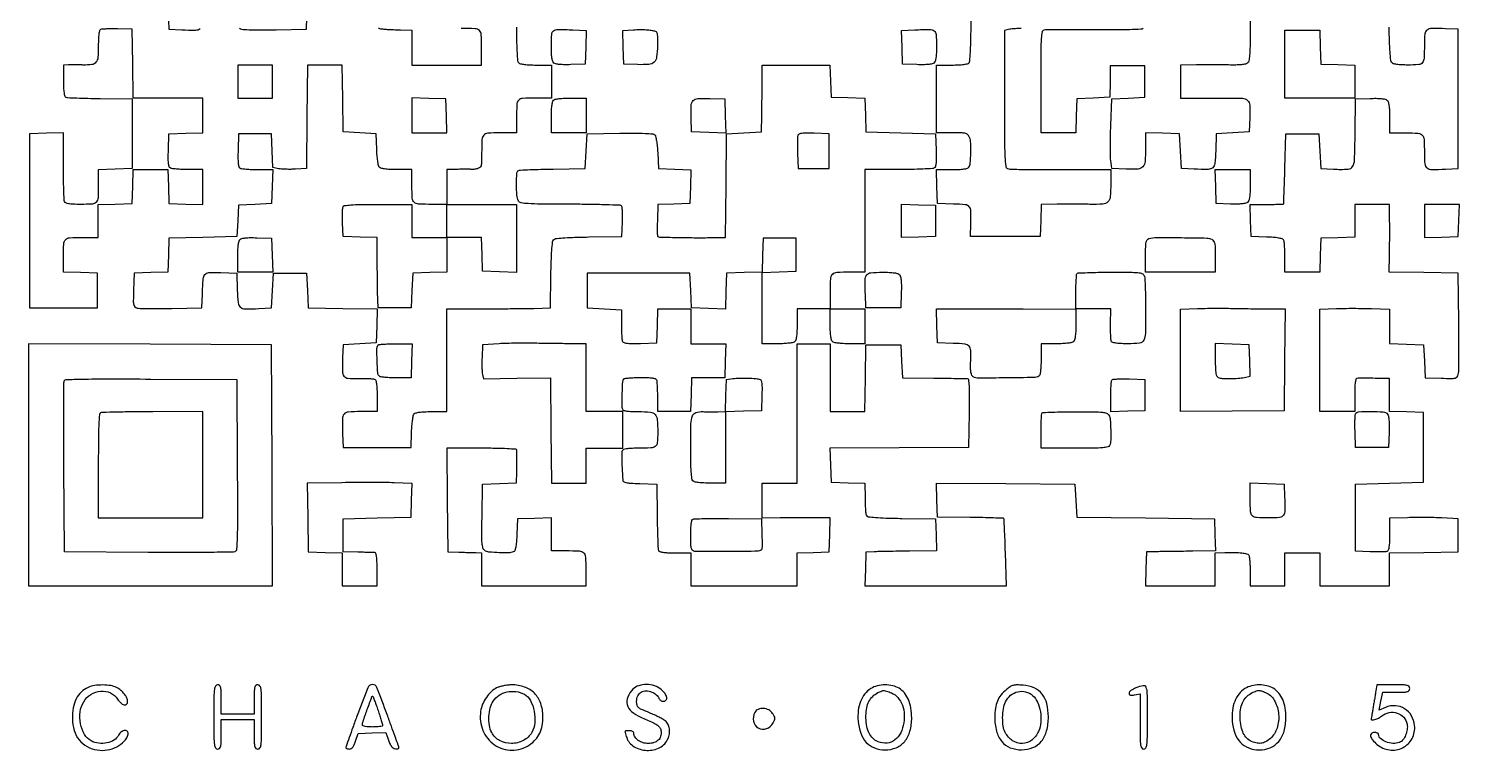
# Model space of a CAD drawing. Extents: x 156 to 936, y 100 to 969.
# Drawn here: x 156 to 936, y 100 to 494 of the extents above; entities that cross this region are included whole.
import ezdxf

# ---------------------------------------------------------------- set-up
doc = ezdxf.new("R2010")
doc.units = 0

msp = doc.modelspace()

# ---------------------------------------------------------------- linework, layer by layer
for points in [[(270.99182, 494.181054, 0.128532), (272.25, 493.528795, 0.049496), (273.795197, 493.336677, 0.002715), (278.685938, 493.241999, 0.004192), (284.515654, 493.209691, 0.00305), (291, 493.267669), (307.5, 493.515853), (308, 512.507926)], [(232, 503), (232.5, 493.5), (239.479083, 493.199088, 0.011811), (247.01089, 493.052442, 0.162596), (249.562553, 493.916553, 0.211695)], [(697.123086, 493.938254, 0.007792), (694.136459, 493.805026, 0.007126), (691.610217, 493.616686, 0.043369), (690.320924, 493.388261), (688.141849, 492.803832), (688.086785, 455.502819, 0.000956), (688.096583, 432.995298, 0.010303), (688.305601, 423.889964, 0.018467), (688.710392, 418.871429, 0.278636), (689.74109, 417.545859, 0.082039), (690.996903, 417.287766, 0.002736), (696.096233, 417.116811, 0.005129), (702.136556, 417.009388, 0.003543), (708.97523, 417.006386, -0.000623), (716.399559, 417.046478, -0.000534), (724.216161, 417.0706, -0.000538), (731.317411, 417.077295, -0.001542), (736.25, 417.061429), (746, 417), (746, 409.434259, -0.018515), (745.729993, 402.145055, -0.178926), (744.465392, 399.37417, -0.185091), (741.724299, 398.14185, -0.02006), (734.663595, 398.026436, 0.00286), (730.523329, 398.101173, 0.001744), (725.63293, 398.144414, 0.001747), (720.785498, 398.153429, 0.003096), (716.788933, 398.122144), (708.077866, 398), (707.788933, 389.25), (707.5, 380.5), (688.556667, 380.5), (669.613335, 380.5), (669.76112, 387.5, 0.01233), (669.736385, 394.469262, 0.177005), (668.834949, 396.735442, 0.189855), (666.709623, 397.805912, 0.014554), (660.194713, 398.211873), (651.5, 398.5), (651.212474, 407.75), (650.924948, 417), (659.403457, 417, 0.009478), (663.215496, 417.07227, 0.024048), (665.974152, 417.310096, 0.029197), (667.893114, 417.684052, 0.191655), (668.670047, 418.25, 0.121361), (669.436034, 420.553882, 0.014395), (669.710874, 425.975505, 0.016606), (669.649162, 431.413982, 0.079861), (669.023974, 434.436944, 0.083415), (668.163068, 435.907063, 0.15396), (667.007442, 436.646257, 0.060777), (664.926856, 436.943995, 0.005184), (659.524751, 437), (651, 437), (651, 455.5), (651, 474), (659.377555, 474, 0.010078), (663.093386, 474.074904, 0.0231), (665.882318, 474.316759, 0.027017), (667.877158, 474.69362, 0.166934), (668.742223, 475.25, 0.148205), (669.14244, 476.269271, 0.004606), (669.463229, 480.800686, 0.008578), (669.704139, 486.234379, 0.005625), (669.803787, 492.5, -0.000293), (669.836741, 498.790057, -0.000401)], [(821.955938, 499.590857, -0.003363), (822, 493.040657, -0.003301), (821.94158, 484.191783, -0.017113), (821.709836, 479.309107, -0.02766), (821.298595, 476.325197, -0.173152), (820.52542, 475.021097, -0.125079), (819.410811, 474.491098, -0.024523), (817.197251, 474.165701, -0.020936), (814.185347, 473.999712, -0.00977), (810.27542, 474.024538, 0.003165), (806.282314, 474.10265, 0.001862), (801.507467, 474.148043, 0.001862), (796.735023, 474.157869, 0.00318), (792.75, 474.125886), (784, 474), (784, 465), (784, 456), (792.75, 455.877856, 0.003038), (796.753975, 455.846297, 0.001737), (801.588588, 455.854364, 0.001735), (806.451836, 455.896248, 0.002881), (810.551575, 455.969406, -0.017424), (817.844456, 455.887427, -0.179666), (820.568326, 454.730576, -0.194263), (821.764253, 452.122142, -0.020896), (821.793771, 445.344796), (821.5, 437.5), (812.5, 437), (803.5, 436.5), (803.212602, 427.259666, -0.015844), (802.776454, 420.321238, -0.194277), (801.578192, 418.009645, -0.177046), (799.057347, 417.065605, -0.012739), (791.479083, 417.199088), (784.5, 417.5), (784, 427), (783.5, 436.5), (774.25, 436.787526), (765, 437.075052), (765, 428.728655, -0.018045), (764.735933, 421.414286, -0.168491), (763.508145, 418.558345, -0.194157), (760.863167, 417.289177, -0.025243), (754.479635, 417.203802), (746.5, 417.5), (746, 422, -0.023461), (745.834519, 424.592554, -0.004207), (745.79375, 429.4375, -0.004534), (745.845269, 435.118666, -0.004083), (746, 441), (746.5, 455.5), (755.5, 456), (764.5, 456.5), (764.5, 465), (764.5, 473.5), (755.133201, 473.5), (745.766401, 473.5), (745.633201, 465), (745.5, 456.5), (736.5, 456), (727.5, 455.5), (727.212474, 446.25), (726.924948, 437), (717.462474, 437), (708, 437), (708, 464.883369, -0.001282), (708.043308, 481.779554, -0.01416), (708.269418, 488.538012, -0.032041), (708.720964, 492.107844, -0.295053), (709.75, 493.182522, -0.055932), (711.071251, 493.343873, -0.000932), (718.463366, 493.402321, -0.002393), (727.073309, 493.41314, -0.001587), (736.955075, 493.346906, 0.002746), (748.322421, 493.297075, 0.007415), (756.393813, 493.425728, 0.004623), (762.410505, 493.666604, 0.162268), (763.705075, 494.170198, 0.159492)], [(422, 494.662474, 0.003736), (422.063622, 486.148754, 0.011659), (422.282854, 480.421828, 0.010953), (422.617748, 476.419668, 0.171659), (423.2, 475.2, 0.144849), (424.139671, 474.689458, 0.021091), (426.306878, 474.322289, 0.020332), (429.171507, 474.07823, 0.011084), (432.7, 474), (441, 474), (441, 465), (441, 456), (432.106989, 456, 0.014768), (425.349521, 455.800362, 0.195511), (423.14255, 454.747254, 0.175208), (422.170753, 452.400012, 0.01141), (422, 444.918213), (422, 437), (413.106989, 437, 0.01475), (406.350267, 436.800634, 0.195308), (404.143171, 435.748727, 0.175386), (403.171021, 433.404021, 0.011451), (403, 425.937265, -0.005764), (402.943979, 421.077717, -0.060922), (402.658365, 419.118341, -0.161094), (401.975579, 418.089448, -0.105278), (400.685529, 417.457209, -0.015141), (399.730818, 417.248099, -0.015674), (398.776123, 417.099904, -0.015567), (397.943723, 417.023508, -0.062768), (397.435529, 417.056578, 0.042762), (396.804888, 417.122964, 0.0027), (394.938874, 417.149103, 0.003958), (392.712152, 417.150641, 0.00293), (390.25, 417.118421), (384, 417), (384, 407.5), (384, 398), (376.081787, 398, -0.01141), (368.599988, 398.170753, -0.175208), (366.252746, 399.14255, -0.195511), (365.199638, 401.349521, -0.014768), (365, 408.106989), (365, 417), (356.622445, 417, -0.009913), (352.828796, 417.07522, -0.024242), (350.047251, 417.320981, -0.030268), (348.086773, 417.712511, -0.156365), (347.166121, 418.299836, -0.126595), (346.728174, 419.227989, -0.012295), (346.317974, 421.700081, -0.014976), (345.984907, 424.718637, -0.011302), (345.793676, 428.049836), (345.5, 436.5), (336.5, 437), (327.5, 437.5), (327.227441, 455.75), (326.954883, 474), (317.493015, 474), (308.031147, 474), (307.765573, 445.75), (307.5, 417.5), (301.5, 417.189182, -0.01107), (298.967232, 417.114145, -0.009693), (296.318687, 417.145678, -0.009789), (293.927266, 417.26743, -0.028489), (292.287018, 417.477551), (289.074036, 418.076737), (288.787018, 427.288368), (288.5, 436.5), (279.5, 436.5), (270.5, 436.5), (270.208654, 427.58457, 0.007874), (270.136581, 423.325344, 0.025891), (270.278743, 420.518036, 0.03736), (270.608404, 418.675579, 0.190691), (271.208654, 417.849883, 0.110589), (272.107413, 417.52683, 0.009469), (274.555128, 417.266784, 0.012148), (277.519159, 417.080958, 0.009118), (280.787526, 417.015313), (289.075052, 417), (288.787526, 407.75), (288.5, 398.5), (279.5, 398), (270.5, 397.5), (270, 389), (269.5, 380.5), (251, 380), (232.5, 379.5), (232.212964, 370.287036), (231.925929, 361.074071), (222.712964, 360.787036), (213.5, 360.5), (213.21285, 351.278376, 0.00416), (213.079288, 345.423524, 0.054076), (213.282581, 343.256995, 0.166055), (213.929199, 342.155201, 0.117853), (215.21285, 341.492861, 0.05373), (216.781122, 341.280854, 0.003049), (221.675025, 341.178483, 0.004642), (227.513002, 341.146189, 0.003387), (234, 341.214485), (250.5, 341.5), (250.75303, 349, -0.008062), (251.174048, 357.439007, -0.161069), (252.131127, 359.798383, -0.21244), (254.224343, 360.802761, -0.015449), (260.778718, 360.788514), (269.5, 360.5), (269.787398, 351.259666, 0.015844), (270.223546, 344.321238, 0.194277), (271.421808, 342.009645, 0.177046), (273.942653, 341.065605, 0.012739), (281.520917, 341.199088), (288.5, 341.5), (289, 351), (289.5, 360.5), (298.5, 360.5), (307.5, 360.5), (308, 351), (308.5, 341.5), (327.287232, 341.227798), (346.074464, 340.955596), (345.787232, 331.727798), (345.5, 322.5), (336.5, 322), (327.5, 321.5), (327.199088, 314.520917, 0.011687), (327.048911, 306.905196, 0.163029), (327.918229, 304.341078, 0.217403), (330.058165, 303.192598, 0.022716), (335.896801, 303.081666, -0.008674), (338.977828, 303.109644, -0.011762), (341.759085, 303.021198, -0.008809), (344.059217, 302.853151, -0.116277), (344.862033, 302.585268, -0.205976), (345.351556, 301.886286, -0.020221), (345.695466, 299.81127, -0.020707), (345.926849, 297.009594, -0.010248), (346, 293.440983), (346, 285), (337.019052, 285, 0.017192), (330.247903, 284.767116, 0.20709), (327.982164, 283.595696, 0.171789), (327.060049, 281.02952, 0.011142), (327.201382, 272.988223), (327.5, 265.5), (346, 265.5), (364.5, 265.5), (364.793676, 273.950164, -0.011302), (364.984907, 277.281363, -0.014976), (365.317974, 280.299919, -0.012295), (365.728174, 282.772011, -0.126595), (366.166121, 283.700164, -0.156365), (367.086773, 284.287489, -0.030268), (369.047251, 284.679019, -0.024242), (371.828796, 284.92478, -0.009913), (375.622445, 285), (384, 285), (384, 313), (384, 341), (403.25, 341.051866, 0.000795), (411.280046, 341.086266, 0.000744), (419.489062, 341.146698, 0.00074), (426.775528, 341.221965, 0.00255), (431.5, 341.301866), (440.5, 341.5), (440.773792, 359.426204, -0.004602), (440.957294, 366.922214, -0.009157), (441.265889, 372.852289, -0.00589), (441.648068, 377.497703, -0.150844), (442.127848, 378.654048, -0.186845), (443.315353, 379.316175, -0.014386), (447.012604, 379.726182, -0.013131), (452.553316, 380.033532, -0.003539), (461.354057, 380.227844), (479.5, 380.5), (479.794857, 388.405143, 0.01029), (479.846471, 391.494998, 0.014695), (479.755259, 394.235991, 0.010546), (479.566762, 396.481608, 0.171802), (479.245999, 397.154001, 0.189208), (478.458435, 397.497615, 0.001201), (470.659132, 397.770751, 0.004604), (461.687863, 397.980679, 0.002894), (451.198902, 398.068785, -0.001464), (435.225579, 398.157297, -0.013463), (428.29751, 398.402612, -0.026461), (424.462446, 398.846487, -0.236651), (423.135421, 399.819927, -0.100512), (422.245074, 403.002238, -0.019065), (422.037304, 409.052225, -0.012782), (422.217137, 415.175399, -0.295547), (423.198846, 416.52281, -0.08016), (424.210099, 416.73458, -0.001728), (429.276446, 416.952551, -0.003924), (435.219628, 417.140964, -0.002633), (442.016121, 417.267241), (459.5, 417.5), (460, 427), (460.5, 436.5), (478.426208, 436.773792, -0.004088), (486.30758, 436.829719, -0.010192), (492.0675, 436.706069, -0.007313), (496.360526, 436.463369, -0.179966), (497.426208, 435.978209, -0.146574), (497.872194, 435.154777, -0.011415), (498.331449, 432.666041, -0.01481), (498.730237, 429.616514, -0.010759), (499, 426.204417), (499.5, 417.5), (508.287003, 417.210527), (517.074007, 416.921055), (516.787003, 407.710527), (516.5, 398.5), (507.8224, 398.212123), (499.144799, 397.924246), (498.8224, 389.363513, 0.005579), (498.734901, 386.060426, 0.008843), (498.74158, 383.229801, 0.003506), (498.80647, 380.832063, 0.254935), (499, 380.504248, 0.128847), (500.029699, 380.205951, 0.000877), (509.337295, 379.983116, 0.003854), (518.729625, 379.847164, 0.005187), (527.234427, 379.877856), (535.968853, 380), (536.234427, 408.25), (536.5, 436.5), (546, 437), (555.5, 437.5), (555.698134, 446.5, 0.00132), (555.777843, 450.614249, 0.000758), (555.853302, 455.573438, 0.000758), (555.91401, 460.556383, 0.001265), (555.948134, 464.75), (556, 474), (574.461067, 474), (592.922134, 474), (593.211067, 465.25), (593.5, 456.5), (602.712964, 456.212964), (611.925929, 455.925929), (612.212964, 446.712964), (612.5, 437.5), (631.5, 437), (650.5, 436.5), (650.791346, 427.58457, -0.007874), (650.863419, 423.325344, -0.025891), (650.721257, 420.518036, -0.03736), (650.391596, 418.675579, -0.190691), (649.791346, 417.849883, -0.128512), (648.762945, 417.520772, -0.002855), (643.518395, 417.266784, -0.006279), (637.337215, 417.08053, -0.004181), (630.25, 417.015313), (612, 417), (612, 389), (612, 361), (604.081787, 361, 0.011759), (596.570915, 360.823337, 0.18106), (594.232644, 359.820169, 0.19079), (593.190353, 357.54893, 0.013298), (593, 350.393011), (593, 341), (584, 341), (575, 341), (575, 332.7, -0.011084), (574.92177, 329.171507, -0.020332), (574.677711, 326.306878, -0.021091), (574.310542, 324.139671, -0.144849), (573.8, 323.2, -0.144849), (572.860329, 322.689458, -0.021091), (570.693122, 322.322289, -0.020332), (567.828493, 322.07823, -0.011084), (564.3, 322), (556, 322), (556, 341.462474), (556, 360.924948), (565.25, 361.212474), (574.5, 361.5), (574.5, 370.5), (574.5, 379.5), (565.5, 379.5), (556.5, 379.5), (556.212947, 370.285765), (555.925895, 361.07153), (546.212947, 360.785765), (536.5, 360.5), (536.213341, 350.712959), (535.926682, 340.925919), (526.713341, 341.212959), (517.5, 341.5), (517, 351), (516.5, 360.5), (488.5, 360.5), (460.5, 360.5), (460.5, 351), (460.5, 341.5), (469.89728, 341), (479.294559, 340.5), (479.195023, 332.481767, 0.009257), (479.214321, 329.317887, 0.012307), (479.355856, 326.444913, 0.009652), (479.577556, 324.071502, 0.110732), (479.882313, 323.190421, 0.195688), (480.688781, 322.601513, 0.035863), (482.544125, 322.278175, 0.025454), (485.35646, 322.137584, 0.00793), (489.58457, 322.208654), (498.5, 322.5), (498.787526, 331.75), (499.075052, 341), (508.037526, 341), (517, 341), (517, 331.5), (517, 322), (526.537526, 322), (536.075052, 322), (535.787526, 312.75), (535.5, 303.5), (526.5, 303.494105), (517.5, 303.488211), (517.212474, 294.244105), (516.924948, 285), (507.962474, 285), (499, 285), (499, 292.918213, 0.005957), (498.962712, 296.048037, 0.007836), (498.849942, 298.901663, 0.005923), (498.690377, 301.279116, 0.071975), (498.489164, 302.168213, 0.225851), (497.824628, 302.80018, 0.044507), (496.176908, 303.180907, 0.028786), (493.568459, 303.391518, 0.00814), (489.49146, 303.418962, 0.007268), (486.191015, 303.339461, 0.010755), (483.301386, 303.165507, 0.006214), (480.89917, 302.938876, 0.171375), (480.336598, 302.669931, 0.185233), (479.783735, 301.428864, 0.004232), (479.492391, 294.857385, 0.006709), (479.350096, 288.513079, 0.091745), (479.747825, 286.25, 0.238079), (480.371831, 285.672867, 0.034568), (482.1164, 285.301334, 0.02622), (484.744941, 285.068639, 0.008967), (488.571805, 285, -0.022716), (494.981885, 284.708624, -0.186067), (497.559608, 283.435424, -0.169465), (498.744895, 280.695993, -0.018155), (499, 273.67273, -0.020616), (498.768334, 268.056582, -0.207812), (497.686016, 266.038363, -0.157753), (495.312888, 265.156377, -0.010728), (488.025201, 265, 0.009246), (484.301714, 264.931138, 0.03115), (481.879059, 264.689865, 0.048486), (480.341259, 264.283347, 0.21551), (479.69292, 263.642147, 0.086484), (479.428899, 262.297394, 0.008592), (479.415222, 258.999293, 0.008382), (479.553021, 254.376595, 0.002996), (479.899627, 247.787526, 0.225087), (480.393496, 246.886378, 0.104362), (481.642025, 246.330778, 0.039437), (484.104805, 246.004075, 0.005495), (489.25, 245.787526), (498.5, 245.5), (498.699441, 228.102945, 0.002698), (498.813499, 221.338364, 0.004013), (498.992804, 215.418848, 0.001795), (499.204186, 210.376689, 0.080402), (499.418057, 209.352945, 0.222619), (500.089861, 208.706331, 0.044983), (501.742625, 208.30486, 0.028947), (504.363632, 208.066982, 0.008158), (508.468615, 208), (517, 208), (517, 199), (517, 190), (546, 190), (575, 190), (575, 198.961067), (575, 207.922134), (583.75, 208.211067), (592.5, 208.5), (592.787526, 217.75), (593.075052, 227), (584.287526, 227.118604, 0.003042), (580.221551, 227.148742, 0.001645), (575.217273, 227.138919, 0.001639), (570.121668, 227.095445, 0.002585), (565.75, 227.021209), (556, 226.80521), (556, 236.402605), (556, 246), (565.5, 246), (575, 246), (575, 284), (575, 322), (584, 322), (593, 322), (593, 303.5), (593, 285), (602.477441, 285), (611.954883, 285), (612.227441, 303.25), (612.5, 321.5), (622, 321.5), (631.5, 321.5), (632, 312.5), (632.5, 303.5), (649.5, 303.281248, -0.000082), (656.106724, 303.195157, -0.000122), (661.879919, 303.117576, -0.00005), (666.830132, 303.049355, -0.00267), (667.772065, 303.031248, -0.372284), (668.435738, 302.428491, -0.016874), (668.724085, 299.120238, -0.014125), (668.857045, 293.791317, -0.002801), (668.772065, 284.25), (668.5, 265.5), (630.712634, 265.237938), (592.925268, 264.975877), (593.212634, 255.737938), (593.5, 246.5), (602.75, 246.212474), (612, 245.924948), (612.015313, 237.712474, 0.008758), (612.078014, 234.477504, 0.011772), (612.255038, 231.552087, 0.008973), (612.502262, 229.13502, 0.111987), (612.809897, 228.273353, 0.224357), (613.785498, 227.657029, 0.01105), (617.675066, 227.267063, 0.012194), (623.331725, 226.964479, 0.003561), (632.044584, 226.773353), (650.5, 226.5), (650.788933, 217.75), (651.077866, 209), (636.288933, 208.883644, 0.001141), (630.296966, 208.822826, 0.001274), (624.522374, 208.736314, 0.001173), (619.602212, 208.638516, 0.006758), (617, 208.545488), (612.5, 208.323687), (612.212474, 199.161843), (611.924948, 190), (650.510897, 190), (689.096846, 190), (688.572039, 208.14305, 0.001941), (688.342898, 215.12651, 0.003132), (688.087469, 221.070505, 0.000574), (687.823667, 226.304564, 0.18556), (687.659403, 226.673931, 0.189674), (687.290137, 226.834647, 0.000602), (682.131548, 227.012202, 0.003234), (676.270618, 227.168931, 0.002004), (669.385786, 227.28088), (651.5, 227.5), (651.212315, 236.762062), (650.924629, 246.024124), (688.712315, 245.762062), (726.5, 245.5), (727, 236.5), (727.5, 227.5), (765, 227), (802.5, 226.5), (802.788933, 217.75), (803.077866, 209), (790.788933, 208.855575, 0.000207), (785.607385, 208.792539, 0.000182), (780.200499, 208.722562, 0.000183), (775.323171, 208.655885, 0.000551), (772, 208.605575), (765.5, 208.5), (765.212474, 199.25), (764.924948, 190), (783.962474, 190), (803, 190), (803, 199), (803, 208), (808.25, 208.145367, -0.009633), (813.653544, 208.190849, -0.02604), (817.480604, 207.949749, -0.033923), (820.09988, 207.465533, -0.189724), (821.234687, 206.645729, -0.113049), (821.524812, 205.838549, -0.00895), (821.758058, 203.559995, -0.011785), (821.925243, 200.801948, -0.00875), (821.984687, 197.75), (822, 190), (831.5, 190), (841, 190), (841, 199), (841, 208), (850.5, 208), (860, 208), (860, 199), (860, 190), (879, 190), (898, 190), (898, 198.977935), (898, 207.955869), (916.75, 208.227935), (935.5, 208.5), (935.5, 217.5), (935.5, 226.5), (926.5, 227, 0.007595), (922.351521, 227.167313, 0.004196), (917.279687, 227.252161, 0.004183), (912.13657, 227.252007, 0.006711), (907.75, 227.156293), (898, 226.812585), (898, 218.013281, -0.008308), (897.932554, 213.954257, -0.025289), (897.701765, 211.206561, -0.033374), (897.332459, 209.394829, -0.244462), (896.75, 208.766244, -0.075789), (895.904497, 208.601303, -0.005478), (893.517187, 208.528663, -0.007575), (890.655306, 208.516316, -0.005653), (887.5, 208.586189), (879.5, 208.853868), (879.5, 227.176934), (879.5, 245.5), (898, 246), (916.5, 246.5), (916.5, 265.5), (916.5, 284.5), (907.25, 284.787526), (898, 285.075052), (898, 294.037526), (898, 303), (894.25, 303.063812, 0.001061), (888.824567, 303.14462, 0.002363), (884.694676, 303.177849, 0.002294), (881.604901, 303.173929, 0.02054), (880.25, 303.110294, 0.305699), (879.655712, 302.628377, 0.039952), (879.287786, 300.953334, 0.026683), (879.063031, 298.251727, 0.007412), (879, 294), (879, 285), (869.5, 285), (860, 285), (860, 312.962474), (860, 340.924948), (869.075991, 341.212474, -0.005361), (873.265615, 341.300245, -0.002936), (878.401087, 341.322593, -0.002926), (883.617069, 341.284142, -0.004663), (888.075991, 341.183587), (898, 340.867173), (898, 331.471112), (898, 322.075052), (907.25, 321.787526), (916.5, 321.5), (917, 312.5), (917.5, 303.5), (926.221282, 303.211486, 0.004535), (931.728472, 303.079291, 0.056856), (933.798556, 303.284191, 0.168763), (934.859457, 303.929718, 0.112965), (935.502222, 305.211486, 0.056183), (935.718388, 306.89642, 0.001417), (935.814955, 314.612124, 0.003019), (935.847996, 323.6798, 0.002052), (935.780941, 334), (935.5, 360.5), (916.691845, 360.772279), (897.88369, 361.044558), (898.005816, 370.272279, 0.00159), (898.048065, 374.474552, 0.000931), (898.073276, 379.506544, 0.000931), (898.079743, 384.540656, 0.001584), (898.063971, 388.75), (898, 398), (888.5, 398), (879, 398), (879, 389.037526), (879, 380.075052), (869.75, 379.787526), (860.5, 379.5), (860.212474, 370.25), (859.924948, 361), (850.462474, 361), (841, 361), (840.984687, 369.25, 0.008579), (840.922928, 372.497876, 0.011582), (840.748704, 375.430835, 0.008725), (840.505619, 377.854929, 0.112667), (840.202843, 378.706033, 0.192561), (839.466763, 379.236162, 0.02067), (837.36687, 379.666992, 0.020911), (834.539342, 380.005667, 0.010674), (830.968156, 380.206033), (822.5, 380.5), (822.211067, 389.25), (821.922134, 398), (830.961067, 398, 0.002589), (834.440315, 398.018014, 0.004179), (837.401806, 398.073438, 0.000887), (839.994021, 398.148228, 0.223673), (840.194016, 398.25, 0.15636), (840.277205, 398.478061, 0.000154), (840.49436, 404.007812, 0.001503), (840.716886, 410.197375, 0.000919), (840.944016, 417.5), (841.5, 436.5), (850.5, 436.5), (859.5, 436.5), (860, 427), (860.5, 417.5), (867.479083, 417.199088, 0.020449), (875.375868, 417.181735, 0.253026), (877.874462, 418.660318, 0.128108), (878.893739, 422.126829, 0.004158), (879.227984, 436.763526), (879.5, 455.5), (887.344796, 455.793771, -0.01153), (890.735348, 455.842502, -0.021342), (893.485252, 455.701133, -0.023545), (895.568167, 455.405224, -0.126804), (896.594796, 454.921326, -0.145524), (897.251072, 453.939147, -0.03848), (897.673265, 452.078343, -0.027148), (897.9254, 449.342652, -0.009406), (898, 445.377555), (898, 437), (906.893011, 437, -0.01475), (913.649733, 436.800634, -0.195308), (915.856829, 435.748727, -0.175386), (916.828979, 433.404021, -0.011451), (917, 425.937265, 0.021864), (917.257441, 420.052759, 0.211695), (918.437447, 417.916553, 0.162596), (920.98911, 417.052442, 0.011811), (928.520917, 417.199088), (935.5, 417.5), (935.5, 455.5), (935.5, 493.5), (928.520917, 493.800912, 0.011811), (920.98911, 493.947558, 0.162596), (918.437447, 493.083447, 0.211695), (917.257441, 490.947241, 0.021864), (917, 485.062735, -0.010734), (916.841461, 477.678547, -0.161166), (915.94088, 475.304102, -0.205861), (913.880956, 474.224748, -0.019151), (908.015456, 474, -0.010979), (904.500505, 474.077192, -0.026068), (901.897686, 474.327937, -0.033142), (900.054983, 474.729223, -0.150468), (899.146237, 475.323796, -0.150078), (898.652029, 476.509893, -0.006421), (898.267561, 481.0752, -0.009449), (897.958517, 486.981462, -0.004527), (897.773792, 494.573796)], [(346.713984, 494.34679, 0.303385), (347.287526, 493.858431, 0.006739), (349.72643, 493.606934, 0.007345), (352.102225, 493.429401, 0.005821), (354.903176, 493.294135, 0.002313), (358.75, 493.171044), (365, 493), (365, 483.5), (365, 474), (384, 474), (403, 474), (403, 483.393011, 0.013298), (402.809647, 490.54893, 0.19079), (401.767356, 492.820169, 0.18106), (399.429085, 493.823337, 0.011759), (391.918213, 494)]]:
    msp.add_lwpolyline(points, format="xyb")
for points in [[(195.25, 493.356866, 0.228482), (194.6757, 492.708524, 0.033723), (194.303457, 490.946878, 0.026018), (194.069508, 488.319153, 0.009193), (194, 484.539111, -0.018651), (193.76335, 478.197048, -0.147729), (192.71857, 475.486744, -0.199069), (190.504889, 474.229459, -0.038454), (185.806998, 474.010113, 0.002763), (183.573508, 474.065265, 0.002459), (181.251118, 474.098348, 0.002467), (179.162105, 474.107521, 0.007612), (177.75, 474.085254), (175, 474), (175, 465.468615, 0.00854), (175.067947, 461.490827, 0.026787), (175.302043, 458.829037, 0.037284), (175.682613, 457.093105, 0.232572), (176.283473, 456.444716, 0.080575), (177.261049, 456.240839, 0.001624), (182.320718, 456.03046, 0.003801), (188.247135, 455.848429, 0.00254), (195.033473, 455.7261), (212.5, 455.5), (212.5, 436.5), (212.5, 417.5), (203.25, 417.212474), (194, 416.924948), (194, 409.044262, -0.011089), (193.835626, 401.633348, -0.168061), (192.901634, 399.276909, -0.200859), (190.773446, 398.211928, -0.016886), (184.5, 398, -0.007489), (180.179878, 398.06471, -0.036534), (177.748234, 398.316038, -0.072682), (176.323423, 398.790003, -0.18666), (175.606989, 399.581787, -0.081739), (175.364059, 400.760258, -0.00228), (175.178303, 405.973423, -0.004617), (175.044038, 412.124441, -0.003148), (175, 419.119313), (175, 437.075052), (165.75, 436.787526), (156.5, 436.5), (156.5, 389), (156.5, 341.5), (175, 341.5), (193.5, 341.5), (193.5, 351), (193.5, 360.5), (184.25, 360.787526), (175, 361.075052), (175, 368.955738, -0.011491), (175.171283, 376.407908, -0.175559), (176.143776, 378.750156, -0.19511), (178.350994, 379.800898, -0.014732), (185.106989, 380), (194, 380), (194, 388.962474), (194, 397.924948), (203.25, 398.212474), (212.5, 398.5), (212.787526, 407.75), (213.075052, 417), (222.5, 417), (231.924948, 417), (232.212474, 407.75), (232.5, 398.5), (241.75, 398.212474), (251, 397.924948), (251, 407.462474), (251, 417), (242.75, 417.015313, -0.009158), (239.496014, 417.080961, -0.01219), (236.544105, 417.266784, -0.009524), (234.10652, 417.526866, -0.110447), (233.208654, 417.849883, -0.190691), (232.608404, 418.675579, -0.03736), (232.278743, 420.518036, -0.025891), (232.136581, 423.325344, -0.007874), (232.208654, 427.58457), (232.5, 436.5), (241.75, 436.787526), (251, 437.075052), (251, 446.537526), (251, 456), (232.022065, 456), (213.044131, 456), (212.772065, 474.75), (212.5, 493.5), (204.5, 493.690199, 0.006392), (201.344709, 493.724863, 0.008556), (198.482812, 493.670739, 0.00628), (196.100026, 493.554893, 0.08407)], [(459.786463, 483.669721), (459.5, 474.5), (451.655204, 474.206229, -0.01153), (448.264652, 474.157498, -0.021342), (445.514748, 474.298867, -0.023545), (443.431833, 474.594776, -0.126804), (442.405204, 475.078674, -0.145127), (441.749887, 476.057767, -0.038605), (441.327378, 477.90875, -0.02729), (441.074846, 480.625751, -0.009528), (441, 484.552894, -0.016051), (441.19927, 490.758784, -0.222391), (442.251185, 492.675834, -0.162748), (444.565823, 493.41374, -0.007811), (452.786463, 493.169721), (460.072927, 492.839442)], [(497.802816, 492.427595, -0.235691), (498.406737, 491.848308, -0.051103), (498.762344, 490.402463, -0.03207), (498.935335, 488.098056, -0.009318), (498.907449, 484.53455, -0.026247), (498.414187, 478.299256, -0.173453), (497.006921, 475.562248, -0.172802), (494.179971, 474.332994, -0.026009), (487.902383, 474.232918), (480.5, 474.5), (480.213149, 483.698997), (479.926298, 492.897993), (485.713149, 493.232946, -0.011481), (489.562398, 493.367172, -0.019606), (492.777148, 493.279353, -0.023358), (495.491479, 492.970704, -0.035443)], [(651, 484.505868, -0.009613), (650.924986, 480.604378, -0.027387), (650.672182, 477.900018, -0.038689), (650.249458, 476.055669, -0.144857), (649.594796, 475.078674, -0.126804), (648.568167, 474.594776, -0.023545), (646.485252, 474.298867, -0.021342), (643.735348, 474.157498, -0.01153), (640.344796, 474.206229), (632.5, 474.5), (632.213064, 483.705445), (631.926128, 492.91089), (639.213064, 493.205445, -0.008304), (647.358666, 493.39929, -0.162151), (649.7182, 492.632217, -0.220327), (650.791694, 490.67303, -0.016884)], [(460, 446.5), (460, 437), (450.5, 437), (441, 437), (441, 445.3, -0.011084), (441.07823, 448.828493, -0.020332), (441.322289, 451.693122, -0.021091), (441.689458, 453.860329, -0.144849), (442.2, 454.8, -0.144849), (443.139671, 455.310542, -0.021091), (445.306878, 455.677711, -0.020332), (448.171507, 455.92177, -0.011084), (451.7, 456), (460, 456)], [(535.788029, 446.211971), (536.076058, 436.923942), (526.788029, 437.211971), (517.5, 437.5), (517.206229, 445.344796, -0.019645), (517.218611, 452.021195, -0.185166), (518.333807, 454.605942, -0.189669), (520.876766, 455.748898, -0.020771), (527.403945, 455.787955), (535.5, 455.5)], [(575.441101, 435.707108, 0.079544), (575.246532, 434.783627, 0.006246), (575.154758, 432.264197, 0.008375), (575.133077, 429.240202, 0.006309), (575.206869, 425.916411), (575.5, 417.5), (584, 417.5), (592.5, 417.5), (592.5, 427), (592.5, 436.5), (584.234232, 436.790697, 0.007725), (580.117901, 436.871817, 0.031728), (577.628135, 436.724302, 0.05562), (576.111481, 436.3632, 0.21825)], [(822, 408.622445, -0.009406), (821.9254, 404.657348, -0.027148), (821.673265, 401.921657, -0.03848), (821.251072, 400.060853, -0.145524), (820.594796, 399.078674, -0.126804), (819.568167, 398.594776, -0.023545), (817.485252, 398.298867, -0.021342), (814.735348, 398.157498, -0.01153), (811.344796, 398.206229), (803.5, 398.5), (803.212474, 407.75), (802.924948, 417), (812.462474, 417), (822, 417)], [(365, 389), (365, 380), (374.5, 380), (384, 380), (384, 389), (384, 398), (403, 398), (422, 398), (422, 379.462474), (422, 360.924948), (412.75, 361.212474), (403.5, 361.5), (403.212474, 370.75), (402.924948, 380), (393.462474, 380), (384, 380), (384, 370.537526), (384, 361.075052), (374.75, 360.787526), (365.5, 360.5), (365, 351), (364.5, 341.5), (355.5, 341.5), (346.5, 341.5), (346.301866, 350.5, -0.001469), (346.222141, 354.679549, -0.000781), (346.146698, 359.856164, -0.000777), (346.086063, 365.147791, -0.001206), (346.051866, 369.712474), (346, 379.924948), (336.75, 380.212474), (327.5, 380.5), (327.203033, 387.906415, -0.007079), (327.126964, 390.841003, -0.009185), (327.144753, 393.531874, -0.007235), (327.23321, 395.773024, -0.078282), (327.421649, 396.656415, -0.271166), (328.308393, 397.365886, -0.018695), (331.625729, 397.724919, -0.014668), (336.956845, 397.944095, -0.002939), (346.468615, 398), (365, 398)], [(288.787526, 370.25), (289.075052, 361), (279.537526, 361), (270, 361), (270, 369.3, -0.010805), (270.078234, 372.919712, -0.021718), (270.325462, 375.765786, -0.024363), (270.706211, 377.872573, -0.139838), (271.25, 378.855354, -0.140175), (272.240307, 379.407991, -0.032041), (274.151155, 379.728934, -0.024927), (276.841248, 379.870293, -0.010202), (280.5, 379.805354), (288.5, 379.5)], [(801.065741, 378.964816, -0.125133), (802.084258, 378.034129, -0.095437), (802.6623, 376.632503, -0.043519), (802.935765, 374.241493, -0.006724), (803, 369.464816), (803, 361), (784, 361), (765, 361), (765, 369.926676, -0.00584), (765.058229, 374.911533, -0.040274), (765.311818, 377.344267, -0.098998), (765.837679, 378.654297, -0.186134), (766.75, 379.310674, -0.062551), (771.237484, 379.900426, -0.003953), (784.566851, 379.871474, -0.002473), (798.39205, 379.663735, -0.118405)], [(630.919564, 359.59692, -0.128993), (631.407951, 358.549085, -0.022589), (631.702175, 356.373366, -0.020484), (631.84218, 353.47591, -0.010573), (631.792008, 349.84692), (631.5, 341.5), (622, 341.5), (612.5, 341.5), (612.201382, 348.988223, -0.010865), (612.0567, 356.968678, -0.163883), (612.939801, 359.559723, -0.212568), (615.126583, 360.750214, -0.019911), (621.396607, 361, -0.009449), (625.348056, 360.925321, -0.027129), (628.079531, 360.673206, -0.038348), (629.939386, 360.251554, -0.145634)], [(764.369714, 358.75, -0.053306), (764.608155, 357.227261, -0.003468), (764.795566, 352.754687, -0.005016), (764.928735, 347.40948, -0.003719), (764.972691, 341.5, -0.004088), (764.858755, 327.563514, -0.110001), (764.000967, 323.988248, -0.253856), (761.749811, 322.384547, -0.030455), (755.442386, 322, -0.01068), (751.995969, 322.073625, -0.019913), (749.213201, 322.303836, -0.018152), (747.107202, 322.640806, -0.208511), (746.433326, 323.107881, -0.117655), (746.169804, 323.904844, -0.007623), (745.998316, 326.355507, -0.010773), (745.900484, 329.312529, -0.007807), (745.913946, 332.607881), (746.079273, 341), (736.539637, 341), (727, 341), (727, 332.7, -0.011084), (726.92177, 329.171507, -0.020332), (726.677711, 326.306878, -0.021091), (726.310542, 324.139671, -0.144849), (725.8, 323.2, -0.144849), (724.860329, 322.689458, -0.021091), (722.693122, 322.322289, -0.020332), (719.828493, 322.07823, -0.011084), (716.3, 322), (708, 322), (708, 313.559017, -0.009515), (707.927767, 309.763563, -0.024187), (707.689976, 307.018937, -0.029433), (707.315975, 305.111685, -0.192932), (706.75, 304.341387, -0.13509), (704.183979, 303.582933, -0.00218), (688.972673, 303.362667, -0.002338), (673.832325, 303.28025, -0.123666), (671.037415, 303.979976, -0.144083), (670.272082, 304.733455, -0.078123), (669.814069, 305.984005, -0.044228), (669.602193, 307.961279, -0.011462), (669.616857, 311.166732, 0.012374), (669.636515, 318.307767, 0.173338), (668.733283, 320.669661, 0.193565), (666.576762, 321.792017, 0.016064), (660.151001, 322.212511), (651.5, 322.5), (651.212474, 331.75), (650.924948, 341), (660.212474, 341.028536, -0.000801), (665.509744, 341.036326, -0.00015), (675.217102, 341.032146, -0.00016), (686.561974, 341.020221, -0.000147), (698.25, 341.000755), (727, 340.94444), (727, 350.305553, -0.006644), (727.048312, 353.941087, -0.009952), (727.195833, 357.112673, -0.005334), (727.400429, 359.762723, -0.17621), (727.666667, 360.333333, -0.18772), (728.280166, 360.603105, -0.001727), (733.341781, 360.804167, -0.005544), (739.210819, 360.951871, -0.003519), (746.050035, 361, -0.001735), (757.69496, 360.959601, -0.028825), (761.559004, 360.709742, -0.110306), (763.410254, 360.050863, -0.189031)], [(612, 331.5), (612, 322), (603.7, 322, -0.011084), (600.171507, 322.07823, -0.020332), (597.306878, 322.322289, -0.021091), (595.139671, 322.689458, -0.144849), (594.2, 323.2, -0.144849), (593.689458, 324.139671, -0.021091), (593.322289, 326.306878, -0.020332), (593.07823, 329.171507, -0.011084), (593, 332.7), (593, 341), (602.5, 341), (612, 341)], [(831.765819, 341.037566), (841.031637, 341), (840.765819, 313.25), (840.5, 285.5), (812.25, 285.234427), (784, 284.968853), (784, 312.946901), (784, 340.924948), (793.25, 341.212474, -0.004375), (797.512192, 341.307635, -0.002418), (802.720312, 341.353137, -0.00241), (807.999657, 341.348281, -0.003875), (812.5, 341.287566, 0.001274), (817.00143, 341.203418, 0.000792), (822.284334, 341.126499, 0.000794), (827.497552, 341.067131, 0.001436)], [(364.787526, 312.75), (364.5, 303.5), (356.5, 303.41308, -0.011254), (353.344817, 303.449815, -0.014974), (350.482813, 303.633506, -0.01222), (348.133887, 303.913114, -0.128623), (347.25, 304.285525, -0.214403), (346.35406, 305.95004, -0.009293), (345.996179, 312.723185, -0.009686), (345.895885, 319.48438, -0.197733), (346.666667, 321.333333, -0.174822), (347.232541, 321.599219, -0.00583), (349.743315, 321.804167, -0.010438), (352.756615, 321.951668, -0.007009), (356.204192, 322), (365.075052, 322)], [(412.5, 322), (403.5, 321.5), (403.199088, 314.520917, 0.008698), (403.126105, 311.680996, 0.009463), (403.155462, 308.919016, 0.009013), (403.267875, 306.558172, 0.045105), (403.473132, 305.251029), (404.048087, 302.960224), (422.274044, 303.174087), (440.5, 303.38795), (440.765335, 274.693975), (441.030671, 246), (450.515335, 246), (460, 246), (460, 255.5), (460, 265), (470, 265), (480, 265), (480, 275), (480, 285), (470, 285), (460, 285), (460, 303.5), (460, 322), (451.25, 322.025233, -0.001676), (447.148452, 322.050808, -0.00085), (441.985937, 322.109079, -0.000844), (436.657719, 322.187272, -0.00126), (432, 322.275233, 0.00536), (427.324599, 322.325187, 0.00352), (421.940625, 322.2871, 0.003541), (416.698949, 322.175986, 0.006806)], [(803, 313.144515, 0.006687), (803.062877, 308.443624, 0.034414), (803.311272, 305.851928, 0.069706), (803.782488, 304.347501, 0.192751), (804.581787, 303.606989, 0.078039), (806.798187, 303.133083, 0.014165), (811.014952, 303.021077, 0.0162), (815.448713, 303.172638, 0.032719), (818.912002, 303.6324), (822.074004, 304.264801), (821.787002, 312.8824), (821.5, 321.5), (812.25, 321.787526), (803, 322.075052)], [(269.759817, 255.860756, -0.000764), (269.87272, 227.927169, -0.00799), (269.718396, 216.469094, -0.011301), (269.378632, 209.947145, -0.290193), (268.367296, 208.58745, -0.089452), (267.032792, 208.333595, -0.000479), (253.803136, 208.219928, -0.002086), (238.709184, 208.167691, -0.00132), (221.107479, 208.226694), (175.5, 208.5), (175.239372, 254.5, -0.000997), (175.174287, 272.225103, -0.001596), (175.197198, 287.357597, -0.000282), (175.267665, 300.72814, -0.090314), (175.461789, 301.759906, -0.301449), (176.45055, 302.464468, -0.003096), (185.402033, 302.70934, -0.005599), (198.68089, 302.841585, -0.001079), (222.722417, 302.759906), (269.5, 302.5)], [(554.790697, 302.509273, -0.2341), (555.393138, 301.870809, -0.045677), (555.724967, 300.276207, -0.029151), (555.865964, 297.742458, -0.008115), (555.790697, 293.765768), (555.5, 285.5), (545.75, 285.213788), (536, 284.927576), (536, 265.463788), (536, 246), (527.7, 246, -0.011084), (524.171507, 246.07823, -0.020332), (521.306878, 246.322289, -0.021091), (519.139671, 246.689458, -0.144849), (518.2, 247.2, -0.169897), (517.622475, 248.399183, -0.011759), (517.284929, 252.193728, -0.012259), (517.064423, 257.610192, -0.004043), (517, 265.577555, -0.005111), (517.129984, 278.293985, -0.078148), (517.898965, 282.607428, -0.237971), (519.828179, 284.482411, -0.087834), (523.699036, 284.983256, 0.005923), (525.457357, 284.922221, 0.003212), (527.620468, 284.886683, 0.003199), (529.822526, 284.878746, 0.005053), (531.711067, 284.903108), (535.922134, 285), (536.211067, 293.75), (536.5, 302.5), (540, 303.000485, -0.030901), (543.437227, 303.276914, -0.012917), (548.086686, 303.242665, -0.010909), (552.570096, 302.995753, -0.069529)], [(764.5, 294), (764.5, 285.5), (755.25, 285.212474), (746, 284.924948), (746, 293.295808, -0.007823), (746.050987, 296.554218, -0.011498), (746.206402, 299.414128, -0.006974), (746.42319, 301.783768, -0.171713), (746.702644, 302.369311, -0.179987), (747.290922, 302.638564, -0.007016), (749.709672, 302.781547, -0.011703), (752.626528, 302.84459, -0.007913), (755.952644, 302.785977), (764.5, 302.5)], [(195.25, 284.337719, 0.286605), (194.579791, 283.416621, 0.006896), (194.265434, 277.906228, 0.008864), (194.055066, 269.647433, 0.001935), (194, 255.416667), (194, 227), (222.5, 227), (251, 227), (251, 256), (251, 285), (223.75, 284.921053, 0.001717), (213.21496, 284.854351, 0.002675), (204.1375, 284.717133, 0.000767), (196.247198, 284.543529, 0.090243)], [(744.984229, 283.029468, -0.104447), (745.691227, 280.600635, -0.012568), (745.971512, 274.997791, -0.013653), (745.957751, 269.395406, -0.084361), (745.393011, 266.581787, -0.24904), (744.393178, 265.711497, -0.036273), (741.640441, 265.27975, -0.018295), (736.723448, 265.051073, -0.002472), (726.393011, 265), (708, 265), (708, 274.333333, -0.00624), (708.045201, 277.955241, -0.009408), (708.183312, 281.108312, -0.004798), (708.37445, 283.751601, -0.177741), (708.624042, 284.290709, -0.188179), (709.200408, 284.543542, -0.001586), (714.164327, 284.733304, -0.005308), (719.908699, 284.873625, -0.00336), (726.608272, 284.921102, -0.002293), (737.112617, 284.87678, -0.023448), (741.455534, 284.634664, -0.063614), (743.764699, 284.094872, -0.182668)], [(896.919564, 283.59692, -0.128993), (897.407951, 282.549085, -0.022589), (897.702175, 280.373366, -0.020484), (897.84218, 277.47591, -0.010573), (897.792008, 273.84692), (897.5, 265.5), (888.5, 265.5), (879.5, 265.5), (879.206869, 273.916411, -0.006125), (879.131923, 277.23728, -0.008183), (879.150171, 280.252242, -0.006003), (879.236697, 282.764851, -0.080166), (879.425484, 283.666411, -0.293941), (881.088319, 284.885471, -0.016203), (887.847803, 285.077703, -0.018216), (894.583742, 284.805416, -0.203033)], [(384.234427, 236.75), (384.5, 208.5), (390.5, 208.351892, -0.000313), (393.035448, 208.287717, -0.000272), (395.692187, 208.21736, -0.000274), (398.096652, 208.151057, -0.000807), (399.75, 208.101892), (403, 208), (403, 199), (403, 190), (431.5, 190), (460, 190), (460, 198.893011, 0.014768), (459.800362, 205.650479, 0.195511), (458.747254, 207.85745, 0.175208), (456.400012, 208.829247, 0.01141), (448.918213, 209), (441, 209), (441, 218.037526), (441, 227.075052), (431.75, 226.787526), (422.5, 226.5), (422.206033, 218.031844, -0.010674), (422.005667, 214.460658, -0.020911), (421.666992, 211.63313, -0.02067), (421.236162, 209.533237, -0.192561), (420.706033, 208.797157, -0.133935), (418.307116, 208.055383, -0.015621), (412.642006, 208.041999, -0.015528), (406.985947, 208.381376, -0.135925), (404.658157, 209.260694, -0.169311), (403.716015, 210.626114, -0.047996), (403.266118, 213.206353, -0.020726), (403.103155, 217.825687, -0.002499), (403.217028, 228.010694), (403.5, 245.5), (412.75, 245.787526), (422, 246.075052), (422.1, 252.037526, 0.000624), (422.138281, 254.503629, 0.000614), (422.170625, 256.982898, 0.000603), (422.19368, 259.155789, 0.002351), (422.2, 260.5, 0.003563), (422.192656, 261.530469, 0.003578), (422.170625, 262.559375, 0.003495), (422.138721, 263.456369, 0.014282), (422.1, 264, 0.365576), (421.632237, 264.453722, 0.004233), (416.997553, 264.735538, 0.009202), (411.025148, 264.937852, 0.003865), (402.984427, 265), (383.968853, 265)], [(326.728014, 246.22833), (307.956029, 245.95666), (308.228014, 227.22833), (308.5, 208.5), (317.75, 208.212474), (327, 207.924948), (327, 198.962474), (327, 190), (336.5, 190), (346, 190), (346, 199, 0.007369), (345.937244, 203.258022, 0.026812), (345.712849, 205.952598, 0.04059), (345.344805, 207.615385, 0.309886), (344.75, 208.087425, 0.010039), (343.917722, 208.128864, 0.000662), (341.517187, 208.196926, 0.000959), (338.655325, 208.26878, 0.000716), (335.5, 208.337425), (327.5, 208.5), (327.5, 217.5), (327.5, 226.5), (346, 227), (364.5, 227.5), (364.786606, 236.680521), (365.073213, 245.861042), (355.286606, 246.180521, 0.005836), (350.267706, 246.285741, 0.001904), (342.860545, 246.32635, 0.001897), (334.632678, 246.308904, 0.002139)], [(840.800912, 238.520917, -0.011613), (840.949335, 231.050105, -0.155588), (840.117778, 228.472457, -0.21578), (838.049347, 227.27441, -0.024992), (832.562735, 227, -0.012647), (825.488356, 227.178969, -0.18058), (823.211023, 228.163074, -0.189458), (822.191632, 230.379282, -0.01416), (822, 237.144515), (822, 246.075052), (831.25, 245.787526), (840.5, 245.5)], [(555.788933, 217.75, -0.003986), (555.929954, 212.118416, -0.059913), (555.729292, 210.169909, -0.207982), (555.077294, 209.280208, -0.12197), (553.788933, 208.902025, -0.008122), (546.106475, 208.698132, -0.002158), (533.848141, 208.624899, -0.000673), (520.770448, 208.620806, -0.054526), (518.75, 208.843909, -0.184097), (517.843233, 209.44194, -0.106628), (517.314438, 210.654645, -0.043307), (517.059071, 212.921565, -0.006404), (517, 217.533298, -0.009167), (517.069397, 221.318226, -0.026052), (517.303185, 223.94527, -0.033844), (517.675341, 225.70413, -0.229744), (518.25, 226.349083, -0.092061), (519.212108, 226.551853, -0.001699), (524.420313, 226.659746, -0.004124), (530.511466, 226.71497, -0.002738), (537.5, 226.682416), (555.5, 226.5)], [(188.396258, 134.570629, 0.090323), (184.659866, 132.064968, 0.084755), (181.94812, 128.352028, 0.072775), (180.340601, 123.442167, 0.045796), (179.859871, 117.41443, 0.072797), (180.857498, 111.123914, 0.093344), (183.604393, 105.958726, 0.098141), (187.913749, 102.327371, 0.089164), (193.429769, 100.458261, 0.079632), (198.837351, 100.512762, 0.075398), (204.067804, 102.24328, 0.082111), (208.165143, 105.25515, 0.130046), (210.296736, 109.02672, 0.241995), (209.968983, 110.498728, 0.243699), (208.583261, 111.082596, 0.137735), (206.569448, 110.340513, 0.113634), (205.059115, 108.610457, -0.126671), (202.54869, 105.879764, -0.092203), (198.719162, 104.298827, -0.085228), (194.291648, 104.132334, -0.086412), (190.085185, 105.455949, -0.14687), (186.46892, 108.954848, -0.080768), (184.344835, 114.791005, -0.076965), (184.121461, 121.312885, -0.10744), (186.025635, 126.810176, -0.118626), (190.004823, 130.803238, -0.118824), (195.362526, 132.545783, -0.126954), (200.653529, 131.612222, -0.146413), (204.5, 128.252445, 0.063133), (206.211017, 126.171595, 0.124263), (208.068932, 125.134143, 0.251676), (209.400826, 125.447548, 0.214863), (210, 126.777494, 0.107637), (209.563036, 128.783783, 0.058106), (208.246031, 130.95628, 0.05355), (206.302578, 132.968329, 0.054677), (203.988956, 134.505711, 0.080498), (200.777492, 135.557852, 0.037965), (196.415984, 135.907768, 0.037784), (191.953895, 135.588773, 0.066013)], [(257, 118.5, 0.001825), (257.040662, 107.362042, 0.026629), (257.278571, 103.4375, 0.103099), (257.868713, 101.652291, 0.267644), (259, 101, 0.157888), (260.078201, 101.349175, 0.176663), (260.6875, 102.25, 0.055952), (260.948615, 104.198839, 0.005351), (261, 109), (261, 117), (270, 117), (279, 117), (279, 109, 0.005351), (279.051385, 104.198839, 0.055952), (279.3125, 102.25, 0.176663), (279.921799, 101.349175, 0.157888), (281, 101, 0.267644), (282.131287, 101.652291, 0.103099), (282.721429, 103.4375, 0.026629), (282.959338, 107.362042, 0.001825), (283, 118.5, 0.001825), (282.959338, 129.637958, 0.026629), (282.721429, 133.5625, 0.103099), (282.131287, 135.347709, 0.267644), (281, 136, 0.157888), (279.921799, 135.650825, 0.176663), (279.3125, 134.75, 0.055952), (279.051385, 132.801161, 0.005351), (279, 128), (279, 120), (270, 120), (261, 120), (261, 128, 0.005351), (260.948615, 132.801161, 0.055952), (260.6875, 134.75, 0.176663), (260.078201, 135.650825, 0.157888), (259, 136, 0.267644), (257.868713, 135.347709, 0.103099), (257.278571, 133.5625, 0.026629), (257.040662, 129.637958, 0.001825)], [(335.132286, 119.25, 0.001403), (332.774848, 112.775341, 0.002207), (330.79033, 107.2, 0.000546), (329.082126, 102.315993, 0.087348), (328.990142, 101.75, 0.228006), (329.133051, 101.462634, 0.072554), (329.560125, 101.220313, 0.05563), (330.181958, 101.054822, 0.037257), (330.916667, 101, 0.132144), (331.876245, 101.258112, 0.095441), (332.716296, 101.988729, 0.062728), (333.486664, 103.275756, 0.023248), (334.246921, 105.25), (335.660508, 109.5), (343.23348, 109.790322), (350.806452, 110.080644), (352.231554, 105.790322, 0.024207), (353.033166, 103.718084, 0.065546), (353.853259, 102.375708, 0.092631), (354.800364, 101.566992, 0.094498), (355.969084, 101.162004, 0.032816), (356.995395, 101.08021, 0.12795), (357.608674, 101.230679, 0.23242), (357.869013, 101.596157, 0.124053), (357.821011, 102.162004, 0.003597), (357.476394, 103.140363, 0.000079), (355.76749, 107.880401, 0.00018), (353.764868, 113.426152, 0.000121), (351.476964, 119.75, 0.006518), (345.910132, 134.520857, 0.317002), (343.415932, 136.167057, 0.299496), (340.90771, 134.404399, 0.006062)], [(411.149236, 134.303525, 0.07659), (408.193737, 132.234898, 0.053031), (405.556683, 129.112172, 0.051267), (403.546736, 125.369804, 0.058515), (402.449236, 121.457988, 0.137856), (403.662604, 111.166138, 0.146159), (410.056835, 103.284812, 0.151068), (419.545327, 100.359409, 0.149138), (429.084181, 103.277746, 0.059593), (432.434971, 106.169745, 0.073862), (434.732486, 109.584452, 0.06924), (436.034981, 113.699518, 0.044948), (436.426612, 118.681682, 0.079602), (435.187543, 125.888705, 0.11296), (431.777715, 131.399492, 0.115046), (426.364948, 134.813035, 0.084767), (419.348871, 135.97723, 0.028378), (417.247162, 135.847947, 0.020797), (414.940069, 135.476187, 0.021136), (412.778588, 134.93894, 0.043004)], [(485.495213, 133.586122, 0.09534), (482.623722, 129.346191, 0.171182), (482.349286, 125.201138, 0.15224), (484.776524, 121.45669, 0.071422), (489.7455, 118.403971, -0.004598), (496.341686, 115.478041, -0.046318), (498.951084, 113.986541, -0.116287), (500.213392, 112.568689, -0.095447), (500.824956, 110.630023, -0.102626), (500.58325, 107.929874, -0.130048), (499.273618, 105.805548, -0.117129), (496.95839, 104.459884, -0.073458), (493.845012, 104, -0.074913), (490.976404, 104.432219, -0.078249), (488.40921, 105.689054, -0.089482), (486.624289, 107.490268, -0.15174), (486, 109.5, 0.140575), (485.822179, 110.11998, 0.118484), (485.333333, 110.6, 0.088208), (484.543379, 110.90137, 0.04716), (483.5, 111, 0.016066), (481.635797, 110.940082, 0.294715), (481.181247, 110.603439, 0.17017), (481.165425, 109.916281, 0.005335), (482.074823, 107.215207, 0.178044), (486.135602, 102.273198, 0.125031), (493.117663, 100.251834, 0.125334), (500.20513, 101.809476, 0.179211), (504.552928, 106.472432, 0.057316), (505.384308, 109.349863, 0.077861), (505.414957, 112.048911, 0.085555), (504.63862, 114.433448, 0.087671), (503.113206, 116.39755, 0.057585), (502.044969, 117.161014, 0.010208), (499.865208, 118.309885, 0.010927), (497.240315, 119.554609, 0.009649), (494.453143, 120.738415, -0.007716), (490.091971, 122.570886, -0.079725), (488.45762, 123.623821, -0.157006), (487.728667, 124.873987, -0.054158), (487.5, 126.978925, -0.106492), (488.145465, 129.975146, -0.150561), (489.940022, 132.007891, -0.143288), (492.643018, 132.738643, -0.093294), (495.829514, 132.070618, -0.040582), (497.061574, 131.438844, -0.038549), (498.198137, 130.606677, -0.041027), (499.084961, 129.709743, -0.097909), (499.534134, 128.892454, 0.085442), (499.908648, 128.169201, 0.070345), (500.526042, 127.555908, 0.070914), (501.283735, 127.141963, 0.089847), (502.067388, 127, 0.211424), (503.509796, 127.638459, 0.232554), (503.930114, 129.098032, 0.118414), (502.999831, 131.224869, 0.055866), (500.923275, 133.411106, 0.095364), (497.311044, 135.428569, 0.077116), (492.922248, 136.160587, 0.080113), (488.681171, 135.525938, 0.119812)], [(615.181971, 133.96959, 0.090532), (611.928787, 131.069494, 0.072905), (609.611012, 126.989227, 0.064625), (608.36549, 121.942616, 0.048287), (608.271427, 116.207362, 0.065568), (609.694391, 109.565363, 0.103178), (612.720747, 104.602816, 0.113386), (617.23946, 101.565898, 0.091739), (623, 100.5, 0.100767), (629.013407, 101.724342, 0.120116), (633.641323, 105.175789, 0.106909), (636.518737, 110.731226, 0.067474), (637.470145, 118, 0.040024), (637.011289, 123.410963, 0.059933), (635.682354, 127.958285, 0.069499), (633.518109, 131.545765, 0.085609), (630.580035, 134.114322, 0.081931), (627.117523, 135.513769, 0.057563), (622.929743, 135.957653, 0.057186), (618.717815, 135.43419, 0.077558)], [(626.451627, 131.584658, -0.116975), (629.988102, 129.013357, -0.090993), (632.390186, 124.892415, -0.079021), (633.392793, 119.63807, -0.060598), (632.865411, 113.808036, -0.085649), (630.795152, 108.656842, -0.12644), (627.301914, 105.295025, -0.137998), (622.861807, 104.206477, -0.111308), (618.091194, 105.452842, -0.102835), (615.679928, 107.411525, -0.075168), (613.920282, 110.390164, -0.061071), (612.860423, 114.349576, -0.036417), (612.534608, 119.223023, -0.046203), (612.956514, 123.49735, -0.073198), (614.170687, 126.964304, -0.081208), (616.215744, 129.682212, -0.072365), (619.096399, 131.735258, -0.023098), (621.103957, 132.652407, -0.101047), (622.380966, 132.88602, -0.081838), (623.776771, 132.626565, -0.012171)], [(689.166267, 133.48645, 0.048256), (686.14769, 130.403535, 0.0692), (684.183593, 127.128688, 0.064527), (683.102113, 123.268829, 0.036092), (682.75, 118.397192, 0.062427), (683.705908, 110.770805, 0.109836), (686.55957, 105.127545, 0.126027), (691.209136, 101.715413, 0.09826), (697.389849, 100.549364, 0.095622), (703.603919, 101.809595, 0.125224), (708.23421, 105.256375, 0.109523), (711.056679, 110.902518, 0.061424), (712, 118.552355, 0.059573), (711.140898, 125.737263, 0.10979), (708.557589, 130.994684, 0.122057), (704.216, 134.312092, 0.084537), (698.188488, 135.792747, 0.01544), (694.824567, 135.931854, 0.065271), (692.825682, 135.691019, 0.080888), (691.174046, 134.969846, 0.031609)], [(759.75, 134.341518, 0.047974), (756.975682, 132.865086, 0.200903), (755.947052, 131.326592, 0.435956), (756.632714, 130.385036, 0.084036), (759, 130.5), (762, 131.158911), (762, 116.079455, 0.002207), (762.042022, 106.557237, 0.030768), (762.283158, 103.134932, 0.11903), (762.881934, 101.585666, 0.246054), (764, 101, 0.267644), (765.131287, 101.652291, 0.103099), (765.721429, 103.4375, 0.026629), (765.959338, 107.362042, 0.001825), (766, 118.5, 0.002866), (765.925408, 131.514157, 0.091333), (765.31474, 134.628539, 0.3606), (763.689381, 135.522478, 0.051007)], [(819.181971, 133.96959, 0.090532), (815.928787, 131.069494, 0.072905), (813.611012, 126.989227, 0.064625), (812.36549, 121.942616, 0.048287), (812.271427, 116.207362, 0.065568), (813.694391, 109.565363, 0.103178), (816.720747, 104.602816, 0.113386), (821.23946, 101.565898, 0.091739), (827, 100.5, 0.100757), (833.000504, 101.721586, 0.119921), (837.622404, 105.165487, 0.106434), (840.510452, 110.717671, 0.066763), (841.494017, 118, 0.040756), (841.058373, 123.396957, 0.060898), (839.735442, 127.935027, 0.070313), (837.555905, 131.524498, 0.084477), (834.580035, 134.114322, 0.081931), (831.117523, 135.513769, 0.057563), (826.929743, 135.957653, 0.057186), (822.717815, 135.43419, 0.077558)], [(831.032733, 131.483073, -0.154872), (835.498927, 127.024423, -0.099839), (837.535804, 119.938904, -0.096715), (836.690312, 112.416484, -0.134685), (833.038128, 106.75, -0.061008), (830.456666, 104.950919, -0.092474), (827.851139, 104.138165, -0.091213), (825.101559, 104.314316, -0.057902), (822.091194, 105.452842, -0.102835), (819.679928, 107.411525, -0.075168), (817.920282, 110.390164, -0.061071), (816.860423, 114.349576, -0.036417), (816.534608, 119.223023, -0.046203), (816.956514, 123.49735, -0.073198), (818.170687, 126.964304, -0.081208), (820.215744, 129.682212, -0.072365), (823.096399, 131.735258, -0.036237), (825.241354, 132.647898, -0.090647), (826.918064, 132.899654, -0.083756), (828.65493, 132.549585, -0.027817)], [(890.561606, 132.75, -0.000995), (890.289745, 131.100554, -0.000341), (889.889449, 128.711675, -0.000339), (889.444177, 126.076382, -0.000392), (889.016293, 123.566341, 0.000829), (888.626773, 121.269245, 0.00128), (888.298536, 119.282768, 0.000386), (888.019224, 117.556653, 0.039935), (888, 117.316341, 0.431331), (888.489039, 116.854915, 0.057021), (890.057822, 117.127447, 0.045982), (892.003087, 117.899509, 0.049238), (893.727129, 119, -0.118486), (897.791803, 120.867312, -0.126531), (902.1559, 120.618491, -0.133085), (905.700977, 118.329705, -0.137722), (907.54858, 114.59274, -0.082394), (907.609776, 111.683195, -0.061614), (906.76385, 108.583983, -0.065079), (905.28141, 105.991872, -0.139624), (903.455198, 104.621181, -0.103172), (899.88183, 104.041609, -0.080245), (896.017885, 104.844884, -0.091867), (893.043024, 106.661989, -0.212943), (892, 109, 0.220409), (891.82268, 109.382711, 0.077451), (891.293126, 109.70625, 0.058891), (890.51504, 109.926797, 0.03966), (889.59362, 110, 0.191465), (888.074605, 109.396189, 0.268692), (887.668028, 108.029283, 0.117809), (888.736995, 105.927018, 0.041609), (891.149168, 103.527937, 0.141715), (897.957613, 100.504191, 0.151526), (905.13251, 101.694255, 0.154979), (910.264062, 106.696549, 0.149122), (911.669077, 113.826009, 0.107366), (909.933217, 119.146032, 0.121584), (906.197934, 122.988232, 0.124255), (901.173022, 124.599416, 0.11521), (895.829499, 123.70212), (892.335686, 122.242312), (893.300354, 127.121156), (894.265021, 132), (901.632511, 132, 0.006075), (906.012747, 132.05322, 0.060267), (907.829064, 132.317866, 0.181289), (908.674733, 132.926405, 0.14816), (909, 134, 0.172073), (908.615446, 135.084329, 0.16894), (907.630664, 135.694163, 0.050457), (905.482289, 135.950841, 0.004521), (900.045313, 136), (891.090626, 136)], [(346.504374, 121.98714, -0.003187), (347.460545, 119.115972, -0.004594), (348.26691, 116.562771, -0.002479), (348.917393, 114.396935, -0.071826), (349, 113.824848, -0.34926), (348.741764, 113.500254, -0.01947), (347.384375, 113.242299, -0.02313), (345.608541, 113.059435, -0.014091), (343.5, 113, -0.015975), (341.250681, 113.071886, -0.033065), (339.508431, 113.299665, -0.04062), (338.314014, 113.63964, -0.312708), (338, 114.09263, -0.083337), (338.33092, 116.064273, -0.003653), (340.661487, 122.655104, -0.001519), (343.195136, 129.591132, -0.547253), (343.643737, 129.689596, -0.106281), (343.848766, 129.372266, -0.001565), (344.634616, 127.276433, -0.004193), (345.521516, 124.825623, -0.002746)], [(426.303511, 130.817866, -0.154517), (429.603992, 127.49036, -0.070542), (431.63151, 121.644765, -0.068275), (431.997295, 115.197243, -0.113964), (430.364459, 110.039833, -0.139607), (425.739951, 105.646127, -0.120343), (419.214777, 104.029544, -0.123727), (412.818672, 105.614318, -0.152277), (408.516927, 109.967267, -0.081589), (407.251849, 113.857154, -0.049137), (406.992193, 118.713067, -0.049377), (407.681096, 123.482536, -0.087678), (409.284628, 127.102117, -0.098959), (412.532923, 130.325713, -0.092601), (416.846046, 132.147402, -0.089586), (421.651206, 132.321729, -0.085315)], [(703.388016, 130.172089, -0.105588), (706.100277, 126.495419, -0.065658), (707.659739, 121.345885, -0.062979), (707.869053, 115.712235, -0.076932), (706.605633, 110.598574, -0.12834), (702.997655, 105.862983, -0.159333), (697.819124, 103.981836, -0.15784), (692.492715, 105.517324, -0.1256), (688.494289, 110.011044, -0.082927), (687.378547, 113.473025, -0.039238), (687.059513, 118.167049, -0.03906), (687.4846, 122.949377, -0.069193), (688.67096, 126.719028, -0.107535), (691.421071, 130.282239, -0.117734), (695.319626, 132.237377, -0.121254), (699.58937, 132.190971, -0.118709)], [(551.973533, 120.950547, 0.172504), (551.243025, 116.108906, 0.218), (553.849555, 112.466927, 0.222752), (558.255086, 112.104926, 0.175999), (561.940512, 115.239425, 0.031213), (562.674559, 116.739167, 0.11191), (562.853736, 117.783767, 0.105807), (562.569532, 118.835808, 0.026347), (561.667459, 120.384769, 0.127553), (559.552465, 122.304422, 0.106648), (556.6226, 123.117782, 0.11575), (553.807054, 122.628164, 0.17082)]]:
    msp.add_lwpolyline(points, format="xyb", close=True)
for points in [[(860.212474, 483.75), (860.5, 474.5), (869.75, 474.212474), (879, 473.924948), (879, 464.962474), (879, 456), (860, 456), (841, 456), (841, 474.5), (841, 493), (850.462474, 493), (859.924948, 493)], [(270, 465), (270, 456), (279.5, 456), (289, 456), (289, 465), (289, 474), (279.5, 474), (270, 474)], [(365, 446.537526), (365, 437), (374.537526, 437), (384.075052, 437), (383.787526, 446.25), (383.5, 455.5), (374.25, 455.787526), (365, 456.075052)], [(650.5, 389), (650.5, 380.5), (641.25, 380.212474), (632, 379.924948), (632, 389), (632, 398.075052), (641.25, 397.787526), (650.5, 397.5)], [(917, 388.962474), (917, 379.924948), (926.25, 380.212474), (935.5, 380.5), (935.788933, 389.25), (936.077866, 398), (926.538933, 398), (917, 398)], [(156, 256.007138), (156, 190), (222.50719, 190), (289.014379, 190), (288.75719, 255.75), (288.5, 321.5), (222.25, 321.757138), (156, 322.014276)]]:
    msp.add_lwpolyline(points, close=True)

doc.saveas('drawing.dxf')
